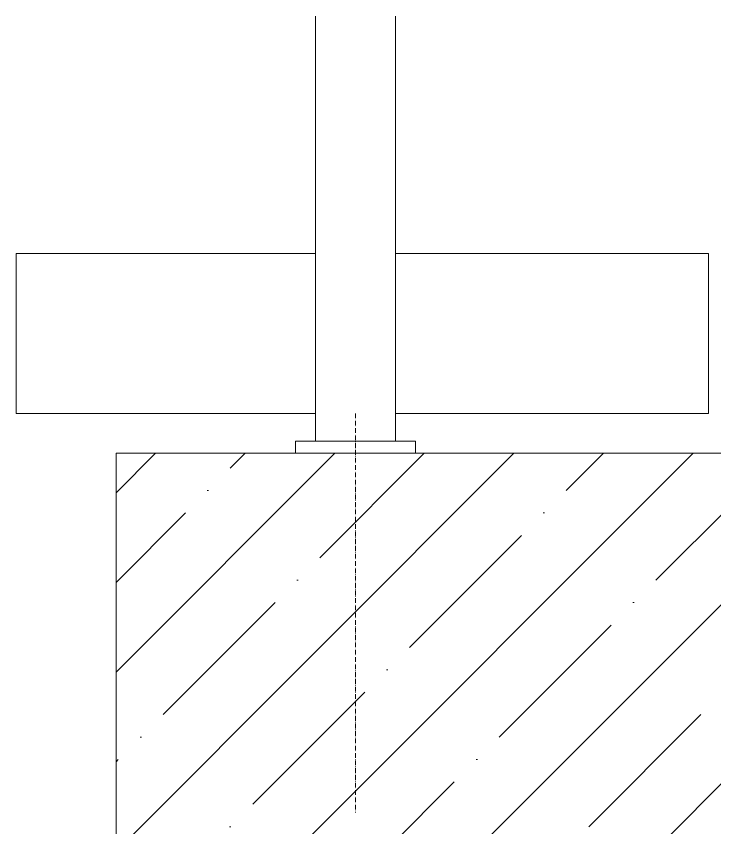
# Model space of a CAD drawing. Header units: millimetres. Extents: x 22162 to 28102, y 3160 to 7360.
# Drawn here: x 23421.1 to 23771.1, y 4624.3 to 5030.8 of the extents above; entities that cross this region are included whole.
import ezdxf

# ---------------------------------------------------------------- set-up
doc = ezdxf.new("R2010")
doc.units = ezdxf.units.MM
doc.header["$LTSCALE"] = 0.2
doc.linetypes.add('ACAD_ISO10W100', pattern=[18.5, 12, -3, 0.5, -3])
doc.layers.add('OSY', color=7, linetype='ACAD_ISO10W100', lineweight=9)
doc.layers.add('Visible', color=7, linetype='Continuous', lineweight=18)
doc.layers.add('SRAFY', color=7, linetype='Continuous', lineweight=9, true_color=0x57595b)

msp = doc.modelspace()

# ---------------------------------------------------------------- hatches: boundary and pattern name
at = {"layer": 'SRAFY'}
h = msp.add_hatch(dxfattribs=at)
h.set_pattern_fill('ANSI35', color=256, scale=10)
h.paths.add_polyline_path([(24071.05, 4811.91), (23471.05, 4811.91), (23471.05, 4511.91), (24071.05, 4511.91)])

# ---------------------------------------------------------------- linework, layer by layer
at = {"layer": 'OSY'}
msp.add_line((23591.05, 4831.91), (23591.05, 4631.91), dxfattribs=at)
at = {"layer": 'SRAFY'}
for points in [[(23421.05, 4831.91), (23571.05, 4831.91), (23571.05, 4911.91), (23421.05, 4911.91)], [(23611.05, 4831.91), (23767.93, 4831.91), (23767.93, 4911.91), (23611.05, 4911.91)]]:
    msp.add_lwpolyline(points, close=True, dxfattribs=at)
at = {"layer": 'SRAFY', "elevation": 55}
msp.add_lwpolyline([(23471.05, 4811.91), (24071.05, 4811.91), (24071.05, 4511.91), (23471.05, 4511.91)], close=True, dxfattribs=at)
at = {"layer": 'Visible', "extrusion": (0, 1, 0)}
for p, q in [((23571.05, 5030.83), (23571.05, 4817.91)), ((23611.05, 5030.83), (23611.05, 4817.91)), ((23561.05, 4811.91, 55), (23561.05, 4817.91, 55)), ((23565.05, 4817.91, 59), (23617.05, 4817.91, 59)), ((23621.05, 4817.91, 55), (23621.05, 4811.91, 55)), ((23565.05, 4811.91, 59), (23617.05, 4811.91, 59))]:
    msp.add_line(p, q, dxfattribs=at)
for centre, start, end in [((-23565.05, 55, 4817.91), 0, 90), ((-23617.05, 55, 4817.91), 90, 180)]:
    msp.add_arc(centre, 4, start, end, dxfattribs=at)
at = {"layer": 'Visible', "extrusion": (0, -1, 0)}
for centre, start, end in [((23565.05, 55, -4811.91), 90, 180), ((23617.05, 55, -4811.91), 0, 90)]:
    msp.add_arc(centre, 4, start, end, dxfattribs=at)

doc.saveas('drawing.dxf')
